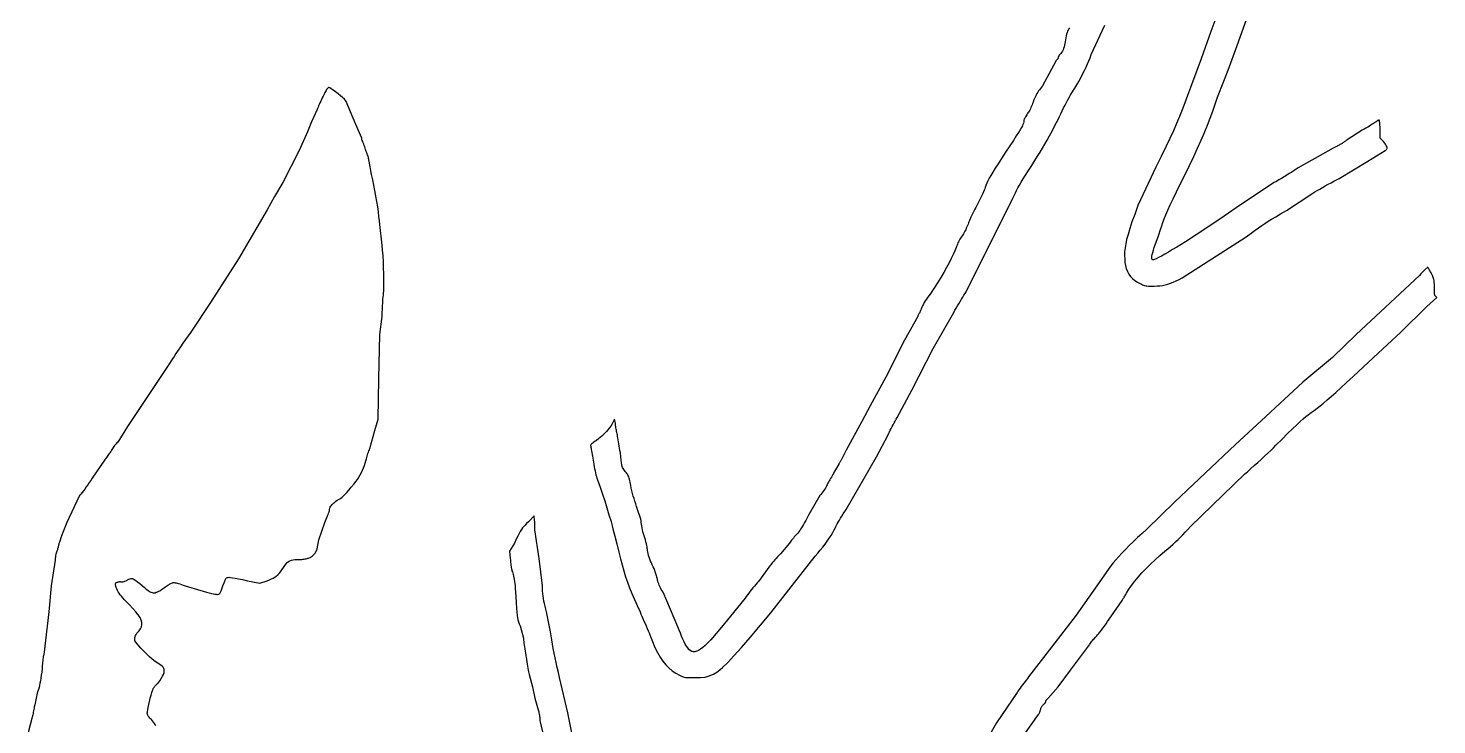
# Model space of a CAD drawing. Extents: x 0.2 to 12.9, y 0.2 to 14.
# Drawn here: x 7.64 to 12.79, y 6.39 to 8.93 of the extents above; entities that cross this region are included whole.
import ezdxf

# ---------------------------------------------------------------- set-up
doc = ezdxf.new("R2010")
doc.units = 0
doc.layers.get('0').update_dxf_attribs({"color": 5, "linetype": 'CONTINUOUS'})

msp = doc.modelspace()

# ---------------------------------------------------------------- linework, layer by layer
at = {"linetype": 'CONTINUOUS'}
for points in [[(12.012, 9.0601), (11.961, 8.9219), (11.9249, 8.8228), (11.8859, 8.7177), (11.8755, 8.6885), (11.8656, 8.6615), (11.8558, 8.6359), (11.8458, 8.6109), (11.8352, 8.5856), (11.8236, 8.5592), (11.8107, 8.531), (11.7959, 8.5), (11.7791, 8.4654), (11.7598, 8.4264), (11.6937, 8.2853), (11.6821, 8.2533), (11.6723, 8.2255), (11.6642, 8.2013), (11.6578, 8.1802), (11.6528, 8.1618), (11.6492, 8.1454), (11.6468, 8.1305), (11.6455, 8.1167), (11.6451, 8.1034), (11.6456, 8.0901), (11.6463, 8.0778), (11.6481, 8.066), (11.6512, 8.0549), (11.6554, 8.0445), (11.6607, 8.0349), (11.667, 8.0261), (11.6745, 8.0181), (11.6829, 8.0111), (11.6923, 8.005), (11.7027, 8), (11.707, 7.9976), (11.7109, 7.9956), (11.7147, 7.9941), (11.7185, 7.9929), (11.7226, 7.9921), (11.7271, 7.9916), (11.7323, 7.9912), (11.7384, 7.9911), (11.7454, 7.991), (11.7538, 7.991), (11.7643, 7.9913), (11.7745, 7.9921), (11.7843, 7.9935), (11.794, 7.9955), (11.8037, 7.9981), (11.8134, 8.0014), (11.8234, 8.0053), (11.8337, 8.0098), (11.8445, 8.0151), (11.8559, 8.021), (12.0901, 8.1712), (12.1074, 8.1843), (12.1221, 8.1953), (12.1349, 8.2046), (12.1466, 8.2128), (12.158, 8.2203), (12.1699, 8.2278), (12.1829, 8.2357), (12.198, 8.2446), (12.2158, 8.2549), (12.2372, 8.2673), (12.3333, 8.3303), (12.341, 8.3351), (12.3497, 8.3403), (12.359, 8.3458), (12.3689, 8.3515), (12.3791, 8.3574), (12.3895, 8.3632), (12.4, 8.3689), (12.4102, 8.3744), (12.4201, 8.3796), (12.4294, 8.3844), (12.5345, 8.4474), (12.5976, 8.4865), (12.6007, 8.4884), (12.603, 8.4905), (12.6044, 8.4929), (12.605, 8.4955), (12.6047, 8.4985), (12.6037, 8.5018), (12.6018, 8.5056), (12.5991, 8.5097), (12.5957, 8.5144), (12.5916, 8.5195), (12.5796, 8.5315), (12.5796, 8.5646), (12.5795, 8.5699), (12.5793, 8.5749), (12.5789, 8.5797), (12.5785, 8.584), (12.5781, 8.5878), (12.5776, 8.5912), (12.5772, 8.5939), (12.5769, 8.5959), (12.5767, 8.5972), (12.5766, 8.5976), (12.5757, 8.5976), (12.5747, 8.5976), (12.5738, 8.5974), (12.5728, 8.5972), (12.5717, 8.5968), (12.5705, 8.5963), (12.5692, 8.5955), (12.5678, 8.5945), (12.5663, 8.5932), (12.5646, 8.5916), (12.5623, 8.5904), (12.5593, 8.5885), (12.5554, 8.5861), (12.5509, 8.5832), (12.5458, 8.58), (12.5401, 8.5765), (12.534, 8.5728), (12.5275, 8.569), (12.5206, 8.5652), (12.5135, 8.5616), (12.4595, 8.5255), (12.4576, 8.5245), (12.4555, 8.5231), (12.4533, 8.5215), (12.451, 8.5198), (12.4486, 8.518), (12.446, 8.5162), (12.4435, 8.5145), (12.4408, 8.5129), (12.4381, 8.5116), (12.4354, 8.5105), (12.4327, 8.5087), (12.4297, 8.5069), (12.4268, 8.5052), (12.4238, 8.5035), (12.4208, 8.5019), (12.4179, 8.5003), (12.4152, 8.4989), (12.4127, 8.4976), (12.4104, 8.4965), (12.4084, 8.4955), (12.3604, 8.4685), (12.2793, 8.4234), (12.2725, 8.4187), (12.2647, 8.4135), (12.2563, 8.408), (12.2473, 8.4022), (12.238, 8.3964), (12.2285, 8.3906), (12.2189, 8.3848), (12.2096, 8.3793), (12.2006, 8.3741), (12.1922, 8.3694), (12.0691, 8.2883), (12.009, 8.2462), (11.9459, 8.2042), (11.8679, 8.1532), (11.8517, 8.1433), (11.8358, 8.1336), (11.8204, 8.1243), (11.8059, 8.1156), (11.7924, 8.1077), (11.7803, 8.1008), (11.7698, 8.0951), (11.7612, 8.0908), (11.7548, 8.0881), (11.7508, 8.0871), (11.7483, 8.0874), (11.7464, 8.0883), (11.7452, 8.09), (11.7445, 8.0926), (11.7444, 8.0961), (11.7449, 8.1007), (11.7461, 8.1065), (11.748, 8.1136), (11.7505, 8.1221), (11.7538, 8.1321), (11.7688, 8.1742), (11.7778, 8.2012), (11.7809, 8.2116), (11.7848, 8.2232), (11.7898, 8.2364), (11.7959, 8.2513), (11.8033, 8.2684), (11.8122, 8.2879), (11.8226, 8.3102), (11.8348, 8.3354), (11.8488, 8.3641), (11.8649, 8.3964), (11.8821, 8.432), (11.8978, 8.465), (11.9122, 8.4959), (11.9253, 8.5249), (11.9373, 8.5526), (11.9483, 8.5791), (11.9585, 8.6049), (11.9679, 8.6304), (11.9767, 8.6559), (11.985, 8.6817), (12.024, 8.7808), (12.0571, 8.8709), (12.1261, 9.0661)], [(11.4439, 8.9356), (11.4412, 8.9317), (11.4387, 8.9276), (11.4366, 8.923), (11.4347, 8.9181), (11.433, 8.9126), (11.4316, 8.9064), (11.4304, 8.8996), (11.4294, 8.8919), (11.4284, 8.8849), (11.4272, 8.8782), (11.4258, 8.8719), (11.4242, 8.8659), (11.4223, 8.8604), (11.4201, 8.8551), (11.4177, 8.8503), (11.4149, 8.8458), (11.4118, 8.8416), (11.4084, 8.8378), (11.4075, 8.8369), (11.4066, 8.8357), (11.4058, 8.8345), (11.405, 8.8332), (11.4043, 8.8318), (11.4037, 8.8305), (11.4031, 8.8292), (11.4027, 8.8279), (11.4025, 8.8268), (11.4024, 8.8258), (11.4022, 8.8248), (11.4017, 8.8237), (11.401, 8.8225), (11.4001, 8.8212), (11.399, 8.8198), (11.3979, 8.8185), (11.3967, 8.8172), (11.3955, 8.8159), (11.3944, 8.8148), (11.3934, 8.8138), (11.3694, 8.7688), (11.3453, 8.7237), (11.3411, 8.7186), (11.3373, 8.7138), (11.3339, 8.7092), (11.3307, 8.7047), (11.3277, 8.7001), (11.3248, 8.6952), (11.3219, 8.6899), (11.3189, 8.6839), (11.3157, 8.6773), (11.3123, 8.6697), (11.3105, 8.6643), (11.3087, 8.6589), (11.3068, 8.6537), (11.3049, 8.6486), (11.3029, 8.6438), (11.3009, 8.6392), (11.2987, 8.6349), (11.2964, 8.631), (11.2939, 8.6276), (11.2913, 8.6246), (11.2894, 8.621), (11.2874, 8.6174), (11.2854, 8.6139), (11.2834, 8.6104), (11.2815, 8.607), (11.2798, 8.6037), (11.2784, 8.6004), (11.2773, 8.5973), (11.2765, 8.5944), (11.2763, 8.5916), (11.2752, 8.5872), (11.2737, 8.5826), (11.2715, 8.5774), (11.2682, 8.5711), (11.2635, 8.5631), (11.2573, 8.5529), (11.2491, 8.5401), (11.2387, 8.524), (11.2258, 8.5044), (11.2102, 8.4805), (11.1952, 8.4579), (11.1825, 8.4385), (11.1719, 8.4219), (11.163, 8.4078), (11.1558, 8.3956), (11.1499, 8.3851), (11.1451, 8.3758), (11.1412, 8.3674), (11.138, 8.3593), (11.1351, 8.3514), (11.1339, 8.3472), (11.132, 8.3422), (11.1296, 8.3363), (11.1267, 8.3298), (11.1235, 8.3228), (11.12, 8.3155), (11.1163, 8.3079), (11.1126, 8.3002), (11.1088, 8.2927), (11.1051, 8.2853), (11.1014, 8.2787), (11.0977, 8.2718), (11.0939, 8.2647), (11.0902, 8.2575), (11.0867, 8.2504), (11.0835, 8.2436), (11.0806, 8.2372), (11.0782, 8.2314), (11.0763, 8.2263), (11.0751, 8.2222), (11.0732, 8.2175), (11.0711, 8.2126), (11.0689, 8.2075), (11.0666, 8.2023), (11.0642, 8.1971), (11.0617, 8.192), (11.0591, 8.187), (11.0564, 8.1823), (11.0538, 8.178), (11.0511, 8.1742), (11.0483, 8.1704), (11.0457, 8.1663), (11.0431, 8.1621), (11.0406, 8.1577), (11.0383, 8.1532), (11.0361, 8.1487), (11.0342, 8.1442), (11.0325, 8.14), (11.0311, 8.1359), (11.03, 8.1321), (11.025, 8.1198), (11.0189, 8.1063), (11.0117, 8.0916), (11.0036, 8.0758), (10.9944, 8.0589), (10.9842, 8.0411), (10.973, 8.0223), (10.9609, 8.0027), (10.9479, 7.9822), (10.9339, 7.961), (10.9294, 7.9553), (10.925, 7.9493), (10.9207, 7.943), (10.9167, 7.9367), (10.9129, 7.9306), (10.9095, 7.9246), (10.9065, 7.9192), (10.904, 7.9143), (10.9022, 7.9101), (10.9009, 7.9069), (10.8999, 7.9041), (10.8988, 7.9012), (10.8976, 7.8982), (10.8962, 7.8952), (10.8949, 7.8923), (10.8935, 7.8894), (10.8922, 7.8867), (10.891, 7.8841), (10.8899, 7.8819), (10.8889, 7.8799), (10.8408, 7.7928), (10.7718, 7.6577), (10.7147, 7.5526), (10.6847, 7.4955), (10.6276, 7.3904), (10.6096, 7.3544), (10.6079, 7.3525), (10.6064, 7.3505), (10.605, 7.3485), (10.6038, 7.3465), (10.6029, 7.3446), (10.602, 7.3429), (10.6014, 7.3415), (10.601, 7.3403), (10.6007, 7.3396), (10.6006, 7.3393), (10.5826, 7.3093), (10.5806, 7.3055), (10.5784, 7.3012), (10.5759, 7.2966), (10.5733, 7.2919), (10.5706, 7.2872), (10.5679, 7.2825), (10.5653, 7.2781), (10.5628, 7.274), (10.5605, 7.2703), (10.5586, 7.2673), (10.5574, 7.2642), (10.5557, 7.2606), (10.5537, 7.2565), (10.5512, 7.252), (10.5484, 7.2474), (10.5454, 7.2426), (10.5421, 7.2379), (10.5387, 7.2333), (10.5351, 7.2291), (10.5315, 7.2252), (10.4895, 7.1532), (10.4843, 7.1429), (10.4797, 7.1339), (10.4754, 7.1258), (10.4714, 7.1186), (10.4677, 7.1122), (10.4642, 7.1064), (10.4608, 7.1012), (10.4574, 7.0963), (10.454, 7.0916), (10.4505, 7.0871), (10.4476, 7.0841), (10.4444, 7.0807), (10.4411, 7.077), (10.4377, 7.0731), (10.4343, 7.0691), (10.431, 7.065), (10.4278, 7.0611), (10.425, 7.0574), (10.4225, 7.054), (10.4204, 7.0511), (10.3874, 7.012), (10.3836, 7.0082), (10.3796, 7.0039), (10.3754, 6.9993), (10.3711, 6.9944), (10.3667, 6.9895), (10.3625, 6.9845), (10.3585, 6.9797), (10.3547, 6.9751), (10.3513, 6.9708), (10.3483, 6.967), (10.3063, 6.9099), (10.3016, 6.9051), (10.2967, 6.8996), (10.2916, 6.8937), (10.2864, 6.8875), (10.2812, 6.881), (10.276, 6.8745), (10.2711, 6.8679), (10.2664, 6.8616), (10.2621, 6.8555), (10.2583, 6.8498), (10.1772, 6.7508), (10.1321, 6.6967), (10.1218, 6.6858), (10.1122, 6.6765), (10.1034, 6.6688), (10.0953, 6.6626), (10.0878, 6.658), (10.0809, 6.655), (10.0744, 6.6534), (10.0683, 6.6534), (10.0626, 6.6548), (10.0571, 6.6577), (10.0526, 6.6619), (10.048, 6.6673), (10.0435, 6.6738), (10.039, 6.6814), (10.0345, 6.6899), (10.03, 6.6994), (10.0255, 6.7097), (10.021, 6.7207), (10.0165, 6.7324), (10.012, 6.7447), (9.958, 6.8709), (9.9545, 6.8763), (9.9514, 6.8816), (9.9487, 6.8869), (9.9462, 6.8921), (9.9441, 6.8971), (9.9422, 6.902), (9.9405, 6.9066), (9.9391, 6.911), (9.9379, 6.9151), (9.9369, 6.9189), (9.9249, 6.958), (9.9214, 6.9644), (9.9181, 6.9712), (9.915, 6.9781), (9.9121, 6.9851), (9.9095, 6.9921), (9.9072, 6.999), (9.9051, 7.0058), (9.9034, 7.0122), (9.902, 7.0184), (9.9009, 7.024), (9.9007, 7.0273), (9.9002, 7.0314), (9.8994, 7.0364), (9.8982, 7.0421), (9.8968, 7.0484), (9.8951, 7.0552), (9.8931, 7.0622), (9.8909, 7.0695), (9.8885, 7.0768), (9.8859, 7.0841), (9.8842, 7.0921), (9.8826, 7.0998), (9.8813, 7.1071), (9.8801, 7.1139), (9.8791, 7.1201), (9.8783, 7.1256), (9.8777, 7.1303), (9.8772, 7.134), (9.877, 7.1366), (9.8769, 7.1381), (9.8649, 7.1742), (9.8613, 7.1847), (9.858, 7.1946), (9.8549, 7.2041), (9.8519, 7.2134), (9.8491, 7.2226), (9.8465, 7.2319), (9.844, 7.2415), (9.8418, 7.2514), (9.8397, 7.262), (9.8378, 7.2733), (9.8362, 7.2791), (9.8348, 7.2843), (9.8336, 7.2887), (9.8324, 7.2926), (9.8311, 7.2962), (9.8296, 7.2994), (9.8279, 7.3026), (9.8257, 7.3057), (9.8231, 7.3089), (9.8198, 7.3123), (9.8166, 7.3163), (9.8139, 7.3198), (9.8118, 7.3231), (9.81, 7.3267), (9.8086, 7.3311), (9.8073, 7.3367), (9.8061, 7.3441), (9.8048, 7.3537), (9.8034, 7.366), (9.8018, 7.3814), (9.8001, 7.3896), (9.7985, 7.3978), (9.7971, 7.4059), (9.7958, 7.4139), (9.7947, 7.4215), (9.7936, 7.4287), (9.7926, 7.4353), (9.7916, 7.4413), (9.7907, 7.4463), (9.7898, 7.4505), (9.7889, 7.455), (9.788, 7.4594), (9.7872, 7.4638), (9.7864, 7.4681), (9.7857, 7.4722), (9.785, 7.4762), (9.7845, 7.4799), (9.7841, 7.4834), (9.7839, 7.4866), (9.7838, 7.4895), (9.7808, 7.5045), (9.7718, 7.4865), (9.7664, 7.4787), (9.7612, 7.4716), (9.756, 7.465), (9.7508, 7.4589), (9.7455, 7.4531), (9.74, 7.4476), (9.7342, 7.4422), (9.7281, 7.437), (9.7217, 7.4318), (9.7147, 7.4264), (9.7097, 7.4231), (9.7053, 7.4202), (9.7017, 7.4177), (9.6987, 7.4156), (9.6963, 7.4137), (9.6946, 7.4119), (9.6935, 7.4103), (9.693, 7.4087), (9.6931, 7.4071), (9.6937, 7.4054), (9.6938, 7.4039), (9.6941, 7.4013), (9.6945, 7.3976), (9.6951, 7.3931), (9.6959, 7.3878), (9.6969, 7.3818), (9.6981, 7.3754), (9.6995, 7.3686), (9.701, 7.3615), (9.7027, 7.3544), (9.7037, 7.3463), (9.7048, 7.3382), (9.7061, 7.3303), (9.7076, 7.3225), (9.7091, 7.3149), (9.7107, 7.3076), (9.7124, 7.3007), (9.7141, 7.2941), (9.7159, 7.288), (9.7177, 7.2823), (9.7273, 7.2557), (9.7362, 7.23), (9.7446, 7.2048), (9.7525, 7.1798), (9.7601, 7.1547), (9.7675, 7.1292), (9.7746, 7.1031), (9.7816, 7.0761), (9.7887, 7.0478), (9.7958, 7.018), (9.802, 6.9936), (9.8082, 6.9707), (9.8146, 6.9489), (9.8211, 6.9279), (9.8281, 6.9073), (9.8356, 6.8868), (9.8438, 6.866), (9.8528, 6.8447), (9.8628, 6.8224), (9.8739, 6.7988), (9.8768, 6.7912), (9.8802, 6.7831), (9.8839, 6.7746), (9.8879, 6.7657), (9.8919, 6.7568), (9.8959, 6.7478), (9.8999, 6.7389), (9.9036, 6.7304), (9.907, 6.7223), (9.9099, 6.7147), (9.9189, 6.6908), (9.9281, 6.6694), (9.9374, 6.6504), (9.9471, 6.6335), (9.9572, 6.6186), (9.9679, 6.6055), (9.9792, 6.5941), (9.9912, 6.584), (10.0041, 6.5752), (10.018, 6.5676), (10.023, 6.5651), (10.0274, 6.5632), (10.0315, 6.5617), (10.0355, 6.5605), (10.0398, 6.5597), (10.0446, 6.5591), (10.0503, 6.5588), (10.057, 6.5586), (10.0652, 6.5586), (10.0751, 6.5586), (10.0943, 6.559), (10.1113, 6.5609), (10.1269, 6.5648), (10.142, 6.5714), (10.1577, 6.5815), (10.1747, 6.5955), (10.1942, 6.6143), (10.217, 6.6385), (10.244, 6.6688), (10.2763, 6.7057), (10.3514, 6.7958), (10.5135, 7.003), (10.5232, 7.0139), (10.5326, 7.0249), (10.5415, 7.0359), (10.5499, 7.0469), (10.5578, 7.0578), (10.5652, 7.0685), (10.572, 7.079), (10.5782, 7.0891), (10.5837, 7.0988), (10.5886, 7.1081), (10.5899, 7.1114), (10.5921, 7.1158), (10.5949, 7.1212), (10.5984, 7.1275), (10.6025, 7.1344), (10.607, 7.1418), (10.6118, 7.1497), (10.6169, 7.1578), (10.6222, 7.166), (10.6276, 7.1742), (10.7387, 7.3664), (10.7808, 7.4474), (10.7828, 7.4523), (10.7854, 7.4577), (10.7883, 7.4637), (10.7915, 7.4701), (10.795, 7.4767), (10.7987, 7.4836), (10.8025, 7.4905), (10.8063, 7.4973), (10.8101, 7.504), (10.8138, 7.5105), (10.8679, 7.6096), (10.9459, 7.7628), (11.021, 7.8949), (11.0249, 7.9024), (11.0292, 7.9102), (11.0338, 7.9183), (11.0386, 7.9265), (11.0435, 7.9347), (11.0485, 7.9427), (11.0533, 7.9504), (11.0579, 7.9576), (11.0622, 7.9641), (11.0661, 7.97), (11.2372, 8.3123), (11.2416, 8.3226), (11.2459, 8.332), (11.2503, 8.3411), (11.2551, 8.3503), (11.2605, 8.36), (11.2669, 8.3707), (11.2744, 8.3828), (11.2833, 8.3969), (11.2938, 8.4133), (11.3063, 8.4324), (11.3173, 8.4503), (11.3273, 8.4664), (11.3363, 8.4812), (11.3449, 8.4955), (11.3532, 8.5098), (11.3617, 8.5245), (11.3705, 8.5404), (11.38, 8.558), (11.3905, 8.5779), (11.4024, 8.6006), (11.4071, 8.6107), (11.412, 8.6212), (11.4171, 8.6319), (11.4223, 8.6425), (11.4276, 8.6528), (11.4327, 8.6626), (11.4376, 8.6719), (11.4423, 8.6803), (11.4466, 8.6876), (11.4505, 8.6937), (11.4631, 8.7149), (11.4741, 8.7338), (11.4836, 8.7506), (11.4918, 8.7656), (11.4989, 8.7793), (11.5049, 8.7919), (11.5102, 8.8037), (11.5147, 8.8151), (11.5188, 8.8263), (11.5225, 8.8378), (11.5736, 8.9459)], [(8.1032, 6.3821), (8.101, 6.3866), (8.0983, 6.391), (8.095, 6.3955), (8.0913, 6.4002), (8.0871, 6.4054), (8.0838, 6.4081), (8.0809, 6.4108), (8.0785, 6.4134), (8.0766, 6.416), (8.0751, 6.4185), (8.0739, 6.421), (8.073, 6.4233), (8.0725, 6.4255), (8.0722, 6.4275), (8.0721, 6.4294), (8.0725, 6.4337), (8.0737, 6.4408), (8.0755, 6.4499), (8.0777, 6.4605), (8.0803, 6.4718), (8.0831, 6.4833), (8.0859, 6.4941), (8.0886, 6.5037), (8.091, 6.5114), (8.0931, 6.5165), (8.0941, 6.5184), (8.0953, 6.5204), (8.0966, 6.5226), (8.0981, 6.5248), (8.0998, 6.527), (8.1017, 6.5293), (8.1038, 6.5315), (8.1061, 6.5336), (8.1085, 6.5357), (8.1111, 6.5375), (8.1178, 6.547), (8.1233, 6.5556), (8.1278, 6.5635), (8.1311, 6.5705), (8.1333, 6.577), (8.1342, 6.5827), (8.134, 6.5879), (8.1326, 6.5926), (8.13, 6.5968), (8.1261, 6.6006), (8.0961, 6.6216), (8.0886, 6.6276), (8.0806, 6.6346), (8.0723, 6.6423), (8.064, 6.6505), (8.0559, 6.6588), (8.0483, 6.667), (8.0414, 6.6749), (8.0354, 6.6822), (8.0305, 6.6885), (8.027, 6.6937), (8.0263, 6.6965), (8.026, 6.6995), (8.0261, 6.7026), (8.0267, 6.7059), (8.0278, 6.7095), (8.0294, 6.7131), (8.0316, 6.717), (8.0344, 6.7211), (8.0379, 6.7253), (8.042, 6.7297), (8.0474, 6.737), (8.051, 6.7443), (8.0526, 6.752), (8.0523, 6.7601), (8.0499, 6.7688), (8.0455, 6.7782), (8.0389, 6.7884), (8.0302, 6.7997), (8.0193, 6.8121), (8.006, 6.8258), (7.9969, 6.835), (7.9892, 6.843), (7.9828, 6.85), (7.9774, 6.8562), (7.973, 6.8619), (7.9692, 6.8671), (7.9661, 6.8722), (7.9632, 6.8774), (7.9606, 6.8829), (7.958, 6.8889), (7.9572, 6.8921), (7.9565, 6.8948), (7.9561, 6.8969), (7.9558, 6.8987), (7.9557, 6.9002), (7.9558, 6.9014), (7.9561, 6.9026), (7.9565, 6.9039), (7.9572, 6.9053), (7.958, 6.9069), (7.9589, 6.907), (7.9601, 6.9072), (7.9614, 6.9076), (7.9628, 6.908), (7.9643, 6.9084), (7.966, 6.9089), (7.9676, 6.9093), (7.9694, 6.9096), (7.9712, 6.9098), (7.973, 6.9099), (7.9749, 6.9092), (7.9769, 6.9088), (7.9792, 6.9088), (7.9816, 6.909), (7.9842, 6.9095), (7.987, 6.9103), (7.99, 6.9114), (7.9931, 6.9127), (7.9965, 6.9142), (8, 6.9159), (8.0049, 6.9183), (8.0091, 6.9201), (8.0128, 6.921), (8.0164, 6.9211), (8.0203, 6.92), (8.0246, 6.9179), (8.0299, 6.9144), (8.0363, 6.9095), (8.0443, 6.903), (8.0541, 6.8949), (8.0617, 6.8882), (8.0686, 6.8826), (8.0747, 6.878), (8.0802, 6.8743), (8.0852, 6.8716), (8.0897, 6.8698), (8.0939, 6.8689), (8.0978, 6.8688), (8.1015, 6.8694), (8.1051, 6.8709), (8.1071, 6.8711), (8.1094, 6.8719), (8.112, 6.8731), (8.1148, 6.8746), (8.1179, 6.8765), (8.1211, 6.8787), (8.1245, 6.881), (8.128, 6.8836), (8.1315, 6.8862), (8.1351, 6.8889), (8.1395, 6.8916), (8.1438, 6.8942), (8.1478, 6.8967), (8.1515, 6.8991), (8.155, 6.9013), (8.1583, 6.9032), (8.1612, 6.9047), (8.1639, 6.9059), (8.1662, 6.9066), (8.1682, 6.9069), (8.1694, 6.9068), (8.1714, 6.9065), (8.174, 6.906), (8.1774, 6.9053), (8.1813, 6.9043), (8.1859, 6.903), (8.1911, 6.9015), (8.1969, 6.8996), (8.2033, 6.8974), (8.2102, 6.8949), (8.2883, 6.8709), (8.2989, 6.8684), (8.3074, 6.8665), (8.3142, 6.865), (8.3195, 6.864), (8.3236, 6.8634), (8.3268, 6.8631), (8.3294, 6.8631), (8.3316, 6.8635), (8.3339, 6.8641), (8.3363, 6.8649), (8.3373, 6.8668), (8.3384, 6.8689), (8.3397, 6.8712), (8.341, 6.8737), (8.3423, 6.8765), (8.3437, 6.8796), (8.345, 6.8829), (8.3462, 6.8866), (8.3474, 6.8906), (8.3483, 6.8949), (8.3501, 6.8985), (8.3516, 6.902), (8.353, 6.9055), (8.3543, 6.9087), (8.3555, 6.9118), (8.3566, 6.9146), (8.3576, 6.917), (8.3585, 6.9191), (8.3595, 6.9208), (8.3604, 6.9219), (8.3622, 6.9235), (8.3644, 6.9247), (8.3674, 6.9255), (8.3714, 6.9257), (8.3769, 6.9253), (8.3841, 6.9243), (8.3936, 6.9226), (8.4055, 6.9202), (8.4204, 6.917), (8.4384, 6.9129), (8.4835, 6.9039), (8.5105, 6.9129), (8.5189, 6.9164), (8.5263, 6.9196), (8.5328, 6.9229), (8.5386, 6.9264), (8.5439, 6.9302), (8.549, 6.9345), (8.554, 6.9396), (8.5591, 6.9456), (8.5646, 6.9526), (8.5706, 6.961), (8.575, 6.9684), (8.5794, 6.9745), (8.5838, 6.9794), (8.5885, 6.9832), (8.5935, 6.9861), (8.5989, 6.9882), (8.6049, 6.9896), (8.6116, 6.9905), (8.6191, 6.9909), (8.6276, 6.991), (8.6321, 6.9911), (8.6366, 6.9913), (8.6409, 6.9917), (8.6451, 6.9922), (8.649, 6.9929), (8.6527, 6.9936), (8.6561, 6.9944), (8.6591, 6.9952), (8.6616, 6.9961), (8.6637, 6.997), (8.6673, 6.9983), (8.6711, 7.0004), (8.6749, 7.0032), (8.6786, 7.0065), (8.6821, 7.0101), (8.6853, 7.0141), (8.6882, 7.0182), (8.6906, 7.0223), (8.6924, 7.0263), (8.6937, 7.03), (8.6997, 7.0631), (8.7207, 7.1261), (8.7234, 7.1324), (8.7261, 7.1386), (8.7286, 7.1446), (8.731, 7.1504), (8.7331, 7.1558), (8.735, 7.1607), (8.7365, 7.1651), (8.7377, 7.1689), (8.7385, 7.1719), (8.7387, 7.1742), (8.7398, 7.1784), (8.7413, 7.1822), (8.7431, 7.1857), (8.7452, 7.1888), (8.7477, 7.1918), (8.7506, 7.1947), (8.7539, 7.1976), (8.7575, 7.2006), (8.7614, 7.2038), (8.7658, 7.2072), (8.7709, 7.2099), (8.7755, 7.2126), (8.7799, 7.2156), (8.7845, 7.2193), (8.7894, 7.2237), (8.795, 7.2293), (8.8014, 7.2361), (8.809, 7.2446), (8.8181, 7.2549), (8.8288, 7.2673), (8.8349, 7.2755), (8.8407, 7.2838), (8.846, 7.2922), (8.851, 7.3008), (8.8555, 7.3093), (8.8595, 7.3179), (8.8631, 7.3264), (8.8662, 7.3348), (8.8688, 7.3432), (8.8709, 7.3514), (8.8719, 7.3552), (8.873, 7.3595), (8.8743, 7.3641), (8.8757, 7.3689), (8.8773, 7.3739), (8.8789, 7.3788), (8.8806, 7.3836), (8.8823, 7.3883), (8.8841, 7.3925), (8.8859, 7.3964), (8.9039, 7.4625), (8.9159, 7.5045), (8.9189, 7.6517), (8.9219, 7.8138), (8.9309, 7.8799), (8.931, 7.8881), (8.9312, 7.8963), (8.9316, 7.9044), (8.932, 7.9124), (8.9324, 7.92), (8.9329, 7.9272), (8.9333, 7.9338), (8.9336, 7.9398), (8.9338, 7.9448), (8.9339, 7.9489), (8.9355, 7.9615), (8.9365, 7.977), (8.9371, 7.995), (8.9372, 8.0149), (8.9369, 8.036), (8.9363, 8.0579), (8.9354, 8.08), (8.9341, 8.1015), (8.9326, 8.1221), (8.9309, 8.1411), (8.9219, 8.2162), (8.9208, 8.2299), (8.9191, 8.2454), (8.9169, 8.2624), (8.9144, 8.2807), (8.9114, 8.2999), (8.9081, 8.3198), (8.9044, 8.34), (8.9005, 8.3602), (8.8963, 8.3801), (8.8919, 8.3994), (8.8829, 8.4474), (8.8827, 8.4504), (8.8822, 8.4538), (8.8814, 8.4576), (8.8804, 8.4616), (8.8791, 8.4658), (8.8777, 8.4702), (8.8761, 8.4745), (8.8744, 8.4787), (8.8727, 8.4827), (8.8709, 8.4865), (8.8698, 8.4911), (8.8684, 8.4958), (8.8669, 8.5006), (8.8651, 8.5054), (8.8634, 8.5101), (8.8616, 8.5148), (8.8599, 8.5193), (8.8583, 8.5237), (8.8569, 8.5278), (8.8559, 8.5315), (8.8348, 8.5826), (8.7988, 8.6667), (8.7972, 8.6696), (8.7928, 8.6743), (8.7863, 8.6803), (8.7783, 8.6872), (8.7695, 8.6944), (8.7605, 8.7015), (8.752, 8.7078), (8.7446, 8.713), (8.739, 8.7165), (8.7357, 8.7177), (8.7347, 8.7174), (8.7333, 8.7164), (8.7317, 8.7147), (8.7298, 8.7125), (8.7279, 8.7098), (8.7258, 8.7067), (8.7237, 8.7032), (8.7216, 8.6993), (8.7196, 8.6951), (8.7177, 8.6907), (8.7149, 8.6851), (8.712, 8.6793), (8.7091, 8.6733), (8.7062, 8.6673), (8.7035, 8.6614), (8.7009, 8.6557), (8.6985, 8.6502), (8.6965, 8.6451), (8.6949, 8.6406), (8.6937, 8.6366), (8.6727, 8.5916), (8.6577, 8.5556), (8.6276, 8.4865), (8.5676, 8.3694), (8.5375, 8.3183), (8.5105, 8.2703), (8.4054, 8.0901), (8.3033, 7.9309), (8.2312, 7.8228), (8.2213, 7.8092), (8.2116, 7.7954), (8.2021, 7.7818), (8.1931, 7.7686), (8.1847, 7.756), (8.177, 7.7443), (8.1701, 7.7338), (8.1642, 7.7247), (8.1596, 7.7173), (8.1562, 7.7117), (8, 7.4775), (7.964, 7.4204), (7.9612, 7.4176), (7.9583, 7.4144), (7.9554, 7.411), (7.9525, 7.4075), (7.9497, 7.4039), (7.9471, 7.4003), (7.9447, 7.3968), (7.9427, 7.3934), (7.9411, 7.3903), (7.9399, 7.3874), (7.938, 7.3845), (7.9357, 7.3814), (7.9332, 7.378), (7.9306, 7.3745), (7.9279, 7.3709), (7.9252, 7.3673), (7.9226, 7.3638), (7.9201, 7.3604), (7.9179, 7.3572), (7.9159, 7.3544), (7.8709, 7.2883), (7.8654, 7.2801), (7.8598, 7.2719), (7.8543, 7.2638), (7.8488, 7.256), (7.8435, 7.2485), (7.8384, 7.2416), (7.8338, 7.2354), (7.8296, 7.23), (7.8259, 7.2255), (7.8228, 7.2222), (7.7778, 7.1261), (7.7726, 7.1136), (7.7677, 7.1015), (7.7633, 7.0901), (7.7594, 7.0794), (7.756, 7.0698), (7.7531, 7.0615), (7.7508, 7.0546), (7.7491, 7.0494), (7.7481, 7.0462), (7.7477, 7.045), (7.7477, 7.0439), (7.7474, 7.0423), (7.747, 7.0402), (7.7465, 7.0379), (7.7459, 7.0353), (7.7451, 7.0325), (7.7444, 7.0296), (7.7435, 7.0267), (7.7426, 7.0238), (7.7417, 7.021), (7.7401, 7.0173), (7.7388, 7.0136), (7.7378, 7.0097), (7.737, 7.0059), (7.7365, 7.0023), (7.7361, 6.9988), (7.7359, 6.9955), (7.7358, 6.9926), (7.7357, 6.9901), (7.7357, 6.988), (7.7207, 6.8949), (7.7117, 6.7988), (7.6937, 6.6426), (7.6928, 6.6395), (7.6919, 6.6356), (7.6911, 6.6311), (7.6903, 6.626), (7.6896, 6.6205), (7.6889, 6.6147), (7.6884, 6.6089), (7.688, 6.6029), (7.6878, 6.5972), (7.6877, 6.5916), (7.686, 6.5788), (7.6844, 6.5672), (7.6829, 6.5568), (7.6814, 6.5473), (7.6798, 6.5387), (7.6782, 6.5306), (7.6764, 6.523), (7.6744, 6.5158), (7.6722, 6.5087), (7.6697, 6.5015), (7.6607, 6.4595), (7.6598, 6.4556), (7.6589, 6.4513), (7.658, 6.4467), (7.6571, 6.4419), (7.6562, 6.4369), (7.6553, 6.432), (7.6543, 6.4272), (7.6535, 6.4226), (7.6525, 6.4183), (7.6517, 6.4144), (7.6366, 6.3574)], [(11.2763, 6.3483), (11.3303, 6.4234), (11.3313, 6.4254), (11.3324, 6.4276), (11.3336, 6.4301), (11.3348, 6.4327), (11.336, 6.4354), (11.337, 6.4381), (11.338, 6.4407), (11.3387, 6.4432), (11.3392, 6.4455), (11.3393, 6.4474), (11.3403, 6.4493), (11.3415, 6.451), (11.3427, 6.4528), (11.344, 6.4545), (11.3453, 6.4561), (11.3467, 6.4576), (11.348, 6.459), (11.3492, 6.4603), (11.3504, 6.4615), (11.3514, 6.4625), (11.3522, 6.4634), (11.3531, 6.4643), (11.354, 6.4652), (11.3548, 6.4661), (11.3555, 6.467), (11.3561, 6.4679), (11.3566, 6.4688), (11.357, 6.4697), (11.3573, 6.4706), (11.3574, 6.4715), (11.3575, 6.4725), (11.3577, 6.4736), (11.3582, 6.4748), (11.3588, 6.4761), (11.3596, 6.4775), (11.3606, 6.4788), (11.3618, 6.4801), (11.3631, 6.4814), (11.3646, 6.4825), (11.3664, 6.4835), (11.4024, 6.5255), (11.4474, 6.5856), (11.5165, 6.6787), (11.5185, 6.6815), (11.5208, 6.6847), (11.5233, 6.6881), (11.526, 6.6916), (11.5289, 6.6952), (11.5319, 6.6988), (11.5349, 6.7023), (11.5379, 6.7057), (11.5408, 6.7088), (11.5435, 6.7117), (11.5467, 6.7151), (11.5506, 6.7198), (11.5551, 6.7255), (11.5602, 6.7321), (11.5657, 6.7395), (11.5714, 6.7474), (11.5773, 6.7557), (11.5832, 6.7641), (11.589, 6.7725), (11.5946, 6.7808), (11.6366, 6.8408), (11.6377, 6.8428), (11.6391, 6.8451), (11.6406, 6.8476), (11.6424, 6.8503), (11.6441, 6.8532), (11.6459, 6.8562), (11.6477, 6.8592), (11.6492, 6.8622), (11.6506, 6.8651), (11.6517, 6.8679), (11.6605, 6.8817), (11.6707, 6.8962), (11.6821, 6.9112), (11.6949, 6.9265), (11.7087, 6.9422), (11.7236, 6.958), (11.7396, 6.9739), (11.7565, 6.9898), (11.7743, 7.0055), (11.7928, 7.021), (11.8033, 7.0299), (11.8131, 7.0385), (11.8225, 7.0469), (11.8316, 7.0553), (11.8405, 7.0638), (11.8492, 7.0725), (11.858, 7.0814), (11.867, 7.0908), (11.8762, 7.1006), (11.8859, 7.1111), (12.0841, 7.3033), (12.0953, 7.3128), (12.1072, 7.3232), (12.1195, 7.3341), (12.132, 7.3455), (12.1445, 7.357), (12.1567, 7.3684), (12.1684, 7.3795), (12.1794, 7.39), (12.1894, 7.3997), (12.1982, 7.4084), (12.2211, 7.4312), (12.2413, 7.4512), (12.259, 7.4684), (12.2744, 7.4831), (12.2875, 7.4955), (12.2987, 7.5057), (12.3081, 7.5139), (12.3159, 7.5204), (12.3223, 7.5252), (12.3273, 7.5285), (12.3381, 7.536), (12.349, 7.544), (12.3604, 7.5529), (12.3726, 7.5629), (12.3859, 7.5743), (12.4006, 7.5873), (12.4171, 7.6022), (12.4357, 7.6192), (12.4567, 7.6386), (12.4805, 7.6607), (12.5556, 7.7297), (12.6547, 7.8228), (12.7508, 7.9159), (12.7868, 7.9489), (12.7808, 7.955), (12.78, 7.9568), (12.7793, 7.9587), (12.7788, 7.9608), (12.7784, 7.9633), (12.7782, 7.9662), (12.778, 7.9697), (12.7779, 7.9737), (12.7778, 7.9786), (12.7778, 7.9843), (12.7778, 7.991), (12.7777, 7.9984), (12.7774, 8.0046), (12.7769, 8.0099), (12.7761, 8.0144), (12.7752, 8.0184), (12.7739, 8.0221), (12.7723, 8.0258), (12.7705, 8.0297), (12.7683, 8.034), (12.7658, 8.039), (12.764, 8.0426), (12.7622, 8.0458), (12.7605, 8.0489), (12.7589, 8.0516), (12.7575, 8.0541), (12.7562, 8.0561), (12.7552, 8.0578), (12.7544, 8.059), (12.7539, 8.0598), (12.7538, 8.0601), (12.7533, 8.0597), (12.7521, 8.0587), (12.7501, 8.057), (12.7475, 8.0547), (12.7444, 8.0518), (12.7408, 8.0484), (12.7368, 8.0445), (12.7326, 8.0401), (12.7282, 8.0352), (12.7237, 8.03), (12.4925, 7.8138), (12.4054, 7.7297), (12.2973, 7.6396), (12.1441, 7.4985), (12.0511, 7.4114), (11.8288, 7.2012), (11.7267, 7.1021), (11.7092, 7.0862), (11.6925, 7.0708), (11.6768, 7.0559), (11.6621, 7.0416), (11.6483, 7.0278), (11.6355, 7.0145), (11.6237, 7.0018), (11.6129, 6.9897), (11.6032, 6.978), (11.5946, 6.967), (11.5375, 6.8859), (11.4685, 6.7868), (11.3784, 6.6697), (11.2943, 6.5616), (11.2904, 6.556), (11.2862, 6.5502), (11.2816, 6.5441), (11.2769, 6.538), (11.2721, 6.5319), (11.2675, 6.5259), (11.263, 6.52), (11.2589, 6.5145), (11.2553, 6.5093), (11.2523, 6.5045), (11.1772, 6.3934), (11.1171, 6.2883)], [(9.6697, 6.1291), (9.6096, 6.4294), (9.5796, 6.5586), (9.5752, 6.5773), (9.571, 6.5957), (9.567, 6.6136), (9.5632, 6.6312), (9.5597, 6.6483), (9.5564, 6.6649), (9.5535, 6.6811), (9.5509, 6.6968), (9.5485, 6.712), (9.5465, 6.7267), (9.5315, 6.7988), (9.5289, 6.8094), (9.5265, 6.8195), (9.5243, 6.8292), (9.5223, 6.8387), (9.5206, 6.848), (9.5192, 6.8572), (9.5181, 6.8664), (9.5172, 6.8757), (9.5167, 6.8852), (9.5165, 6.8949), (9.5045, 6.994), (9.4895, 7.0991), (9.4894, 7.1071), (9.4892, 7.1148), (9.4888, 7.122), (9.4884, 7.1288), (9.488, 7.1348), (9.4875, 7.14), (9.4871, 7.1442), (9.4868, 7.1474), (9.4866, 7.1494), (9.4865, 7.1502), (9.4655, 7.1291), (9.4588, 7.1225), (9.4532, 7.1167), (9.4484, 7.1113), (9.444, 7.106), (9.4399, 7.1002), (9.4358, 7.0937), (9.4315, 7.0859), (9.4266, 7.0765), (9.421, 7.065), (9.4144, 7.0511), (9.3964, 7.021), (9.3994, 6.994), (9.3995, 6.9894), (9.3997, 6.9847), (9.4001, 6.9799), (9.4007, 6.9751), (9.4013, 6.9703), (9.402, 6.9657), (9.4028, 6.9611), (9.4036, 6.9568), (9.4045, 6.9527), (9.4054, 6.9489), (9.4071, 6.9451), (9.4087, 6.9407), (9.4101, 6.9357), (9.4114, 6.9302), (9.4125, 6.9242), (9.4136, 6.9176), (9.4146, 6.9105), (9.4156, 6.9028), (9.4165, 6.8946), (9.4174, 6.8859), (9.4191, 6.8558), (9.4204, 6.8317), (9.4217, 6.8127), (9.4229, 6.7979), (9.4242, 6.7864), (9.4256, 6.7774), (9.4274, 6.7698), (9.4295, 6.763), (9.4322, 6.7559), (9.4354, 6.7477), (9.4474, 6.7027), (9.4475, 6.6995), (9.4478, 6.6953), (9.4483, 6.6902), (9.4489, 6.6844), (9.4497, 6.6779), (9.4507, 6.6709), (9.4519, 6.6635), (9.4532, 6.6557), (9.4547, 6.6477), (9.4565, 6.6396), (9.4574, 6.6322), (9.4586, 6.6244), (9.4598, 6.6164), (9.4611, 6.6084), (9.4625, 6.6006), (9.4638, 6.5931), (9.4651, 6.5862), (9.4664, 6.5801), (9.4675, 6.5748), (9.4685, 6.5706), (9.4805, 6.5255), (9.4895, 6.4835), (9.5015, 6.4414), (9.5024, 6.4377), (9.5033, 6.4336), (9.5041, 6.4294), (9.5049, 6.4251), (9.5056, 6.4208), (9.5063, 6.4166), (9.5068, 6.4125), (9.5072, 6.4088), (9.5074, 6.4054), (9.5075, 6.4024), (9.5165, 6.3604)]]:
    msp.add_lwpolyline(points, dxfattribs=at)

doc.saveas('drawing.dxf')
